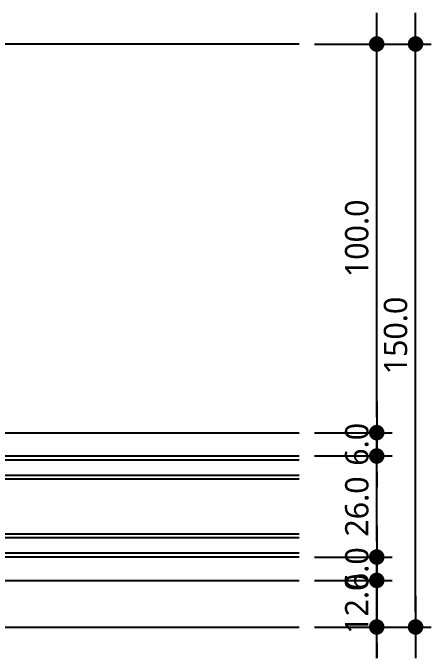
# Model space of a CAD drawing. Extents: x 93 to 3288, y 42 to 1146.
# Drawn here: x 208.1 to 315.9, y 193.6 to 359.6 of the extents above; entities that cross this region are included whole.
import ezdxf

# ---------------------------------------------------------------- set-up
doc = ezdxf.new("R2010")
doc.units = 0
doc.header["$LTSCALE"] = 200
doc.header["$MEASUREMENT"] = 0
doc.header["$PDMODE"] = 3
doc.header["$PDSIZE"] = -1
doc.linetypes.add('PHANTOM', pattern=[25, 20, -1, 1, -1, 1, -1])
doc.layers.get('0').update_dxf_attribs({"linetype": 'CONTINUOUS'})
doc.layers.get('Defpoints').update_dxf_attribs({"color": 137, "linetype": 'CONTINUOUS'})
for name, color, linetype in [('A-ELE', 60, 'CONTINUOUS'), ('A-HAT', 1, 'CONTINUOUS'), ('DIM', 7, 'CONTINUOUS'), ('Glass', 4, 'CONTINUOUS'), ('SEALANT', 1, 'CONTINUOUS'), ('감봉', 4, 'CONTINUOUS')]:
    doc.layers.add(name, color=color, linetype=linetype)
doc.styles.add('맑은고딕', font='malgun.ttf')
doc.dimstyles.new('GAUN-4', dxfattribs={"dimscale": 4, "dimtxt": 1.5, "dimasz": 1, "dimexe": 1, "dimexo": 1, "dimgap": 0.5, "dimtad": 1, "dimdec": 1, "dimzin": 1, "dimdsep": 46, "dimlunit": 6, "dimtxsty": '맑은고딕', "dimblk": 'CJDOT', "dimcen": 0.09, "dimdle": 1, "dimclrd": 256, "dimclre": 256, "dimclrt": 3, "dimadec": 0, "dimazin": 0, "dimtfac": 1, "dimtdec": 1, "dimtix": 1, "dimtmove": 2, "dimatfit": 3, "dimfxl": 1, "dimtolj": 1, "dimtzin": 1, "dimarcsym": 0})

# ---------------------------------------------------------------- blocks, each defined once
blk = doc.blocks.new('CJDOT')
blk.add_line((-2, 0), (2, 0))
at = {"const_width": 0.5}
blk.add_lwpolyline([(-0.25, 0, 1), (0.25, 0, 1)], format="xyb", close=True, dxfattribs=at)
blk = doc.blocks.new('*D191')
at = {"layer": 'Defpoints', "color": 0, "transparency": 16777216}
for p in [(281.86, 251.58, 0), (281.86, 245.58), (301.86, 245.58)]:
    blk.add_point(p, dxfattribs=at)
at = {"layer": 'DIM', "lineweight": -2, "transparency": 16777216}
for p, q in [((301.86, 255.58), (301.86, 259.58)), ((285.86, 251.58), (305.86, 251.58)), ((301.86, 251.58), (301.86, 245.58)), ((285.86, 245.58), (305.86, 245.58)), ((301.86, 241.58), (301.86, 237.58))]:
    blk.add_line(p, q, dxfattribs=at)
at = {"layer": 'DIM', "lineweight": -2, "transparency": 16777216, "xscale": 4, "yscale": 4, "zscale": 4}
for p, rotation in [((301.86, 251.58), 270), ((301.86, 245.58), 90)]:
    blk.add_blockref('CJDOT', p, dxfattribs=dict(at, rotation=rotation))
at = {"layer": 'DIM', "color": 3, "transparency": 16777216, "insert": (296.77, 248.58), "char_height": 6, "attachment_point": 5, "rotation": 90, "style": '맑은고딕'}
blk.add_mtext('\\A1;6.0', dxfattribs=at)
blk = doc.blocks.new('*D192')
at = {"layer": 'Defpoints', "color": 0, "transparency": 16777216}
for p in [(281.86, 213.58), (281.86, 201.58), (301.86, 201.58)]:
    blk.add_point(p, dxfattribs=at)
at = {"layer": 'DIM', "lineweight": -2, "transparency": 16777216}
for p, q in [((301.86, 217.58), (301.86, 221.58)), ((285.86, 213.58), (305.86, 213.58)), ((301.86, 213.58), (301.86, 201.58)), ((285.86, 201.58), (305.86, 201.58)), ((301.86, 197.58), (301.86, 193.58))]:
    blk.add_line(p, q, dxfattribs=at)
at = {"layer": 'DIM', "lineweight": -2, "transparency": 16777216, "xscale": 4, "yscale": 4, "zscale": 4}
for p, rotation in [((301.86, 213.58), 270), ((301.86, 201.58), 90)]:
    blk.add_blockref('CJDOT', p, dxfattribs=dict(at, rotation=rotation))
at = {"layer": 'DIM', "color": 3, "transparency": 16777216, "insert": (296.75, 207.58), "char_height": 6, "attachment_point": 5, "rotation": 90, "style": '맑은고딕'}
blk.add_mtext('\\A1;12.0', dxfattribs=at)
blk = doc.blocks.new('*D193')
at = {"layer": 'Defpoints', "color": 0, "transparency": 16777216}
for p in [(281.86, 351.58), (311.86, 351.58), (281.86, 201.58)]:
    blk.add_point(p, dxfattribs=at)
at = {"layer": 'DIM', "lineweight": -2, "transparency": 16777216}
for p, q in [((285.86, 351.58), (315.86, 351.58)), ((311.86, 205.58), (311.86, 347.58)), ((285.86, 201.58), (315.86, 201.58))]:
    blk.add_line(p, q, dxfattribs=at)
at = {"layer": 'DIM', "lineweight": -2, "transparency": 16777216, "xscale": 4, "yscale": 4, "zscale": 4}
for p, rotation in [((311.86, 351.58), 90), ((311.86, 201.58), 270)]:
    blk.add_blockref('CJDOT', p, dxfattribs=dict(at, rotation=rotation))
at = {"layer": 'DIM', "color": 3, "transparency": 16777216, "insert": (306.75, 276.58), "char_height": 6, "attachment_point": 5, "rotation": 90, "style": '맑은고딕'}
blk.add_mtext('\\A1;150.0', dxfattribs=at)
blk = doc.blocks.new('*U63')
at = {"layer": 'A-HAT'}
h = blk.add_hatch(dxfattribs=at)
h.set_pattern_fill('ANSI37', color=252, scale=0.5, angle=-89.9654, style=0)
h.set_pattern_definition([(315.035, (0, 0), (1.12185, 1.12321), []), (45.035, (0, 0), (-1.12321, 1.12185), [])])
h.paths.add_polyline_path([(20, 0, -0.125563), (6, 0), (6, -9.5), (6.48, -7.1, -0.357511), (7.21, -6.5), (18.79, -6.5, -0.357511), (19.52, -7.1), (20, -9.5)])
at = {"layer": 'Glass', "color": 5, "linetype": 'PHANTOM', "ltscale": 2}
for p, q in [((1, -123.46), (1, 0)), ((5, 0), (5, -123.46)), ((21, -123.46), (21, 0)), ((25, 0), (25, -123.46))]:
    blk.add_line(p, q, dxfattribs=at)
at = {"layer": 'Glass'}
for points in [[(0, -123.46), (0, 0), (6, 0), (6, -123.46)], [(20, -123.46), (20, 0), (26, 0), (26, -123.46)]]:
    blk.add_lwpolyline(points, dxfattribs=at)
at = {"layer": 'SEALANT'}
blk.add_arc((13, 27.44), 28.31, 255.6865, 284.3135, dxfattribs=at)
at = {"layer": '감봉'}
for points in [[(6, -11.75), (6, -9.5), (6.48, -7.1, -0.357511), (7.21, -6.5), (18.79, -6.5, -0.357511), (19.52, -7.1), (20, -9.5), (20, -11.75, -0.414214), (19.25, -12.5), (6.75, -12.5, -0.414214)], [(6.5, -11.75), (6.5, -9.55), (6.97, -7.2, -0.357511), (7.21, -7), (18.79, -7, -0.357511), (19.03, -7.2), (19.5, -9.55), (19.5, -11.75, -0.414214), (19.25, -12), (6.75, -12, -0.414214)]]:
    blk.add_lwpolyline(points, format="xyb", close=True, dxfattribs=at)
blk = doc.blocks.new('*D195')
at = {"layer": 'Defpoints', "color": 0, "transparency": 16777216}
for p in [(281.86, 219.58), (301.86, 219.58), (281.86, 213.58)]:
    blk.add_point(p, dxfattribs=at)
at = {"layer": 'DIM', "lineweight": -2, "transparency": 16777216}
for p, q in [((301.86, 223.58), (301.86, 227.58)), ((285.86, 219.58), (305.86, 219.58)), ((301.86, 213.58), (301.86, 219.58)), ((285.86, 213.58), (305.86, 213.58)), ((301.86, 209.58), (301.86, 205.58))]:
    blk.add_line(p, q, dxfattribs=at)
at = {"layer": 'DIM', "lineweight": -2, "transparency": 16777216, "xscale": 4, "yscale": 4, "zscale": 4}
for p, rotation in [((301.86, 219.58), 270), ((301.86, 213.58), 90)]:
    blk.add_blockref('CJDOT', p, dxfattribs=dict(at, rotation=rotation))
at = {"layer": 'DIM', "color": 3, "transparency": 16777216, "insert": (296.77, 216.58), "char_height": 6, "attachment_point": 5, "rotation": 90, "style": '맑은고딕'}
blk.add_mtext('\\A1;6.0', dxfattribs=at)
blk = doc.blocks.new('*D196')
at = {"layer": 'Defpoints', "color": 0, "transparency": 16777216}
for p in [(281.86, 351.58), (301.86, 351.58), (281.86, 251.58)]:
    blk.add_point(p, dxfattribs=at)
at = {"layer": 'DIM', "lineweight": -2, "transparency": 16777216}
for p, q in [((285.86, 351.58), (305.86, 351.58)), ((301.86, 255.58), (301.86, 347.58)), ((285.86, 251.58), (305.86, 251.58))]:
    blk.add_line(p, q, dxfattribs=at)
at = {"layer": 'DIM', "lineweight": -2, "transparency": 16777216, "xscale": 4, "yscale": 4, "zscale": 4}
for p, rotation in [((301.86, 351.58), 90), ((301.86, 251.58), 270)]:
    blk.add_blockref('CJDOT', p, dxfattribs=dict(at, rotation=rotation))
at = {"layer": 'DIM', "color": 3, "transparency": 16777216, "insert": (296.75, 301.58), "char_height": 6, "attachment_point": 5, "rotation": 90, "style": '맑은고딕'}
blk.add_mtext('\\A1;100.0', dxfattribs=at)
blk = doc.blocks.new('*D200')
at = {"layer": 'Defpoints', "color": 0, "transparency": 16777216}
for p in [(281.86, 245.58), (301.86, 245.58), (281.86, 219.58)]:
    blk.add_point(p, dxfattribs=at)
at = {"layer": 'DIM', "lineweight": -2, "transparency": 16777216}
for p, q in [((285.86, 245.58), (305.86, 245.58)), ((301.86, 223.58), (301.86, 241.58)), ((285.86, 219.58), (305.86, 219.58))]:
    blk.add_line(p, q, dxfattribs=at)
at = {"layer": 'DIM', "lineweight": -2, "transparency": 16777216, "xscale": 4, "yscale": 4, "zscale": 4}
for p, rotation in [((301.86, 245.58), 90), ((301.86, 219.58), 270)]:
    blk.add_blockref('CJDOT', p, dxfattribs=dict(at, rotation=rotation))
at = {"layer": 'DIM', "color": 3, "transparency": 16777216, "insert": (296.77, 232.58), "char_height": 6, "attachment_point": 5, "rotation": 90, "style": '맑은고딕'}
blk.add_mtext('\\A1;26.0', dxfattribs=at)

msp = doc.modelspace()

# ---------------------------------------------------------------- linework, layer by layer
at = {"layer": 'A-ELE'}
for p, q in [((281.86, 351.58), (168.4, 351.58)), ((168.4, 251.58, 0), (281.86, 251.58, 0)), ((168.4, 213.58), (281.86, 213.58)), ((168.4, 201.58), (281.86, 201.58))]:
    msp.add_line(p, q, dxfattribs=at)

# ---------------------------------------------------------------- block references
at = {"rotation": 90.00000000000001}
msp.add_blockref('*U63', (158.4, 219.58), dxfattribs=at)

# ---------------------------------------------------------------- dimensions: what is measured, and where the dimension line sits
at = {"layer": 'DIM'}
for base, p1, p2, picture, middle in [((311.86, 351.58), (281.86, 201.58), (281.86, 351.58), '*D193', (306.75, 276.58)), ((301.86, 351.58), (281.86, 251.58), (281.86, 351.58), '*D196', (296.75, 301.58)), ((301.86, 245.58), (281.86, 251.58, 0), (281.86, 245.58), '*D191', (296.77, 248.58)), ((301.86, 245.58), (281.86, 219.58), (281.86, 245.58), '*D200', (296.77, 232.58)), ((301.86, 219.58), (281.86, 213.58), (281.86, 219.58), '*D195', (296.77, 216.58)), ((301.86, 201.58), (281.86, 213.58), (281.86, 201.58), '*D192', (296.75, 207.58))]:
    dim = msp.add_linear_dim(base=base, p1=p1, p2=p2, angle=90, dimstyle='GAUN-4', dxfattribs=at)
    dim.commit()
    dim.dimension.update_dxf_attribs({"geometry": picture, "text_midpoint": middle})

doc.saveas('drawing.dxf')
